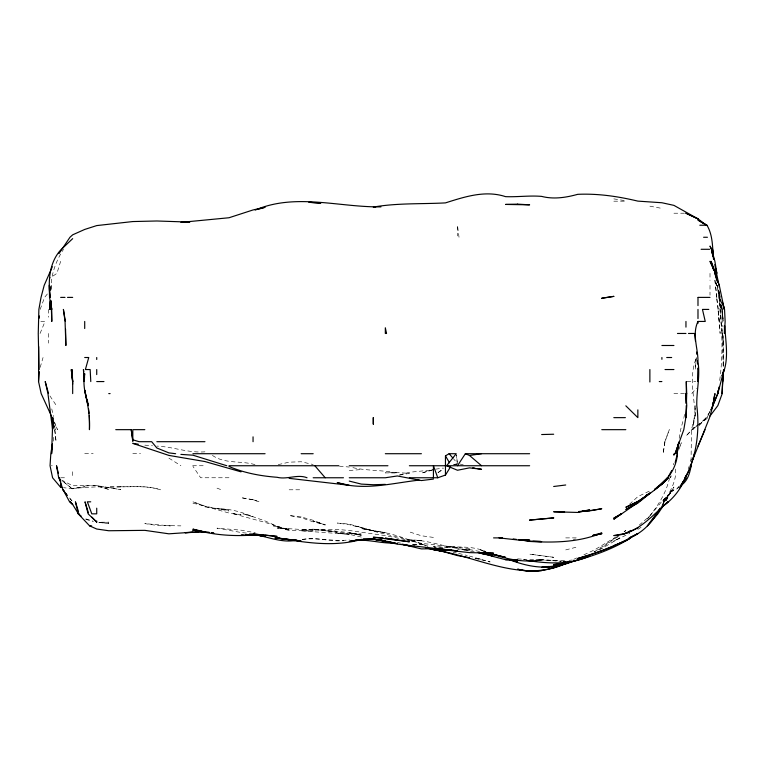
<?xml version="1.0" encoding="UTF-8"?>
<svg xmlns="http://www.w3.org/2000/svg" width="765" height="765" viewBox="0 0 765 765"><rect width="100%" height="100%" fill="white"/><g stroke="black" fill="none" stroke-linecap="round" stroke-linejoin="round"><path stroke-width="0.57" stroke-dasharray="3.83 2.87" d="M50.729 290.834L50.739 285.364L50.767 290.834M675.543 469.022C676.939 482.696 667.96 494.448 661.907 505.933M723.193 366.263L722.055 333.464L723.461 345.493L723.633 366.263M51.236 285.364L51.006 290.834C50.49 275.907 55.443 261.659 63.552 249.294M723.269 366.263L723.26 333.464M691.053 461.372L691.474 429.662L694.4 417.642L692.985 429.662L695.5 405.613L695.165 417.642C694.802 397.877 688.605 377.881 696.035 358.613M696.112 358.613L695.299 369.543L696.293 357.513M719.693 380.473C724.063 348.84 721.405 316.92 717.704 285.364L720.926 309.414L717.331 285.364M679.215 438.412L680.649 429.662L683.604 418.732M671.039 475.581L670.589 477.762L671.498 474.491M683.9 417.642L684.579 414.391M690.613 461.372L691.244 459.182M40.182 367.353L43.06 357.513M60.655 261.314L56.926 273.344L49.553 278.384M669.595 477.762C666.229 493.224 657.661 506.411 647.745 518.421M673.363 464.9L673.927 463.227M688.223 468.916L689.361 465.742M40.143 309.414L44.6 297.394L47.956 293.234M678.909 449.342L681.366 442.782L679.942 446.062M710.006 411.159L706.994 417.642L709.509 413.004M40.076 333.464L45.039 321.443L39.895 321.443M666.267 500.817L671.574 489.791L665.015 501.821L673.927 487.056L661.907 505.101M661.907 505.837L672.368 489.791L663.513 501.821L672.999 489.791L661.907 501.821L673.927 489.791L661.907 501.352L649.877 515.906M710.006 411.79L706.066 417.642L697.986 426.44L706.726 417.642L692.009 429.662L685.956 436.098L692.038 429.662L697.986 424.738M647.745 518.603L649.169 516.786M679.091 486.215L676.04 489.791L679.349 486.75M691.79 393.593L696.437 388.171M629.499 504.288L637.857 496.6L651.321 490.155M647.573 518.374L649.112 516.71M639.244 525.096L648.997 516.671M617.776 536.552L601.778 547.931L593.946 551.986M624.039 531.857L625.827 530.518L622.997 532.364M707.329 418.34L692.009 429.662M438.058 472.512L443.604 468.668M594.395 551.804L613.807 538.866L618.627 536.447M438.058 472.636L443.604 468.935M616.399 536.667L594.491 549.92L582.108 555.648M637.857 529.39L643.289 525.871M599.511 549.92L619.851 537.891L613.807 541.094L629.844 533.368M573.788 559.282L576.743 557.962M454.353 464.584L457.48 463.427L453.683 459.01M433.43 469.5L421.4 473.095L432.34 470.121M399.54 474.96L409.38 472.282L433.43 469.825M455.395 464.661L457.48 464.116M565.708 549.911L577.728 546.832M278.202 464.632L289.132 462.165L301.152 461.754L313.181 464.527M399.54 475.151L409.38 473.382L397.351 472.569L385.33 472.875L397.351 473.009C382.557 469.94 367.324 470.953 352.531 467.578M453.186 464.766L456.409 464.279M435.62 469.175L443.27 468.037M573.358 539.344L575.548 539.105M568.988 560.363L572.268 560.018M302.252 539.564C317.905 536.992 333.559 541.974 349.251 539.851M349.251 470.485L361.281 469.567M302.252 539.44C316.146 536.829 329.925 541.955 343.791 540.673M523.069 559.416L535.098 559.32M98.915 522.533L108.754 522.189L98.915 522.218M84.705 485.938L96.725 485.641L120.774 489.667L96.725 485.641L72.675 485.737L61.659 480.057M407.19 539.927C428.543 539.134 448.261 548.974 469.509 549.786L457.48 548.954L469.509 549.586L481.529 551.794M469.509 548.601L457.48 547.367L445.459 547.549L433.43 546.64C450.987 548.333 469.184 544.25 485.899 551.622L480.477 549.92L485.899 551.603M613.807 201.185L625.827 201.185M673.927 213.215L684.866 213.215M687.047 381.563L695.796 381.563M673.927 393.593L684.866 393.593M84.705 453.712L93.177 453.712M132.804 453.712L140.54 453.712M51.36 465.742L52.259 465.742M192.665 465.742L204.953 465.742M60.655 477.762L65.599 477.762M229.003 477.762L200.65 477.762L192.933 466.315M289.132 489.791L301.152 489.791M168.883 525.861L170.509 525.871L144.824 523.623L156.854 525.402L180.903 525.871M565.708 537.891L577.728 537.891M564.608 560.678L541.658 559.951L561.328 561.29L541.658 559.54M412.66 544.489L421.4 544.718L412.66 544.288M108.754 487.295L96.725 486.836L72.675 488.357L84.705 486.798L72.675 488.749L63.935 487.726M204.953 451.828C188.419 453.157 173.091 446.779 156.854 446.1M517.609 558.861L525.259 559.387M457.48 547.357L445.459 546.506L457.48 547.367L421.4 543.351L410.47 540.855M144.824 445.154L152.484 445.756M463.81 550.102L474.969 551.881M339.411 466.162L349.251 467.052M412.66 544.89L414.85 545.11L412.66 544.69M253.052 533.827L241.032 532.497L216.983 528.156L241.032 530.164L255.242 532.717M98.915 522.466L108.754 523.566L98.915 522.294M233.564 513.841L241.032 514.711L229.003 513.028L204.953 506.277L192.933 501.821L204.953 506.162L229.003 511.01M204.953 506.879L229.003 510.226L216.983 508.687C229.471 508.687 241.683 511.785 253.052 516.834L242.868 513.841L253.052 516.738L265.082 520.955L277.102 526.263L289.132 530.049L265.082 522.409L233.631 513.841M477.159 558.708L481.529 559.282L474.969 558.067M433.43 537.413L421.4 535.768L409.38 531.876M373.301 530.843L349.251 524.13L337.231 523.05L349.251 524.675L373.301 530.843L385.33 532.669L397.351 535.777L427.96 546.2L421.4 543.934M613.807 198.881L625.827 200.765M465.818 549.92L469.509 550.561M649.877 206.168L661.907 208.405M397.351 542.442L400.63 543.121M453.11 552.234L456.389 552.913M474.969 558.287L490.107 561.94L469.509 556.059M361.281 537.059L349.251 534.324L337.231 533.033L349.251 534.324L301.152 530.853L313.181 530.91L289.132 530.537L273.382 525.871L289.132 529.418L277.102 527.544L289.132 529.227L277.102 528.013L313.181 530.164L337.231 529.409L349.251 530.48L385.33 535.624L405.976 539.794M407.104 540.061L409.38 540.606M458.57 553.411L467.319 555.533M459.794 464.001L463.274 464.871M355.075 525.871L361.281 527.41M192.933 503.16L204.953 506.162M254.994 464.642C240.879 460.406 224.967 464.279 212.288 455.299M85.795 518.899L92.355 520.764M361.281 527.439C382.471 534.898 405.106 536.81 425.78 545.866M85.795 519.339L93.445 521.634M485.899 551.881L481.529 550.465L484.809 551.575M216.983 488.137L221.372 489.791M168.883 458.101L180.903 465.742M62.501 481.013L72.675 489.112L62.501 480.917M49.926 395.926L56.4 405.613M54.334 422.653L57.452 429.662L54.458 422.012M51.752 408.893L53.531 416.552M54.573 426.382L55.252 429.662L54.42 425.292M722.036 308.343L721.529 305.053L723.432 321.443L718.813 289.734L719.961 297.394M716.375 283.174L716.786 285.364L716.413 283.174M720.735 299.612L721.472 304.059M721.663 305.178L722.896 326.904M720.697 299.584L721.366 303.963M715.82 282.084C720.84 297.719 719.024 314.224 722.036 330.212L720.276 309.414M459.019 237.265L457.48 225.235L457.48 235.955M457.346 462.347L456.37 454.793L457.135 462.462M722.103 309.414L722.036 308.802L722.543 321.443M54.669 429.662L56.075 441.692L54.506 426.382M718.029 309.414L716.642 297.394L718.345 309.414L720.133 333.464L718.029 309.414L719.234 321.443M721.701 305.053L721.921 307.243M53.56 437.322L53.674 441.692M710.006 273.344L710.006 280.42M710.006 285.364L710.006 295.204M72.675 471.737L72.675 477.762M48.625 309.414L48.625 317.207M48.625 333.464L48.625 343.169M664.852 441.692L663.14 453.712L665.015 441.692L669.308 429.662L664.852 441.692M313.181 529.151L301.152 530.059L313.181 529.237L337.231 532.23L313.181 529.16L325.202 529.896L349.251 532.669L361.281 535.414L349.251 532.765L361.281 534.936L349.251 532.909L361.281 534.104C345.053 533.855 329.237 530.996 313.181 529.16M120.774 486.77L108.754 486.951C125.929 487.582 143.753 484.341 160.373 489.791C147.655 485.469 133.98 487.066 120.774 486.77M421.4 540.807L409.38 539.947L421.4 540.807M553.678 557.293L529.629 554.137L553.678 557.293M301.152 516.949L289.132 515.505L301.152 517.647L313.181 521.893L325.202 524.608L313.181 521.042L325.202 525.019L313.181 520.315L301.152 516.949M385.33 532.669L361.281 528.605L385.33 532.669M253.052 499.669L241.032 497.68L253.052 499.803L259.345 501.821L253.052 499.669M108.754 489.447L96.725 485.66L108.754 489.447M71.929 500.893L68.917 497.193L71.939 500.893M720.133 297.394L719.196 291.924L720.133 297.394M722.552 333.464L722.036 329.983L723.642 345.493L722.552 333.464M716.815 297.394L714.759 278.804L716.815 297.394"/><path stroke-width="1.15" d="M724.445 325.814L724.445 333.464L725.144 321.443L724.551 309.414L722.657 302.854M51.676 416.59L41.167 393.593L38.546 381.563L38.68 346.583M39.034 369.543L38.25 333.464L38.881 309.414L41.023 297.394L44.188 285.364L52.307 266.784M686.253 405.613L685.956 416.868L683.795 429.662L675.093 453.712L679.31 441.692L676.059 453.712L678.297 443.882M722.676 381.563L723.011 372.823L722.036 394.099L717.847 405.613L710.006 416.017M723.547 369.543L722.036 393.593M72.675 381.725L71.279 369.543L72.675 381.563L72.675 393.593M38.546 381.563L39.359 371.723M52.45 444.972L51.599 453.712L52.871 417.642L53.158 427.482L52.183 417.642L53.129 428.572M39.206 318.164L39.445 315.974M691.436 463.552C690.164 472.082 688.165 481.204 680.171 485.985M685.956 416.705L685.823 417.642L686.76 405.613L685.956 393.593L686.186 403.432M52.412 443.882L50.815 453.712L50.05 465.742L52.584 477.762L60.655 487.343L62.835 487.592M719.033 387.033L717.905 393.593L718.364 390.313L717.752 393.593L710.924 410.231M712.473 404.522L712.97 402.333M713.477 400.152L714.969 393.593L712.932 405.613L709.566 417.642L692.497 460.272M675.179 462.462L677.455 453.712C676.528 468.696 666.678 481.701 654.515 489.791L667.491 477.762C659.258 487.515 648.538 494.754 637.857 501.544L625.827 507.281L637.857 501.467L649.877 493.415L637.857 503.14L625.827 509.528L636.853 503.121M681.261 484.781C696.188 461.63 700.08 432.636 696.791 405.613C696.408 390.896 700.319 376.543 697.986 361.769C698.149 348.142 691.77 334.458 697.986 321.443L705.244 321.443L702.461 309.414L708.811 309.414M691.12 464.651L692.105 461.372M692.765 459.182L694.41 453.712M685.66 476.107L685.077 477.762L691.426 465.742M705.034 429.662L697.986 446.072M685.956 476.203C681.347 488.739 672.99 499.459 661.907 506.889L668.055 501.821C651.923 515.744 636.92 534.563 613.807 535.577L625.827 533.377L637.857 527.888M711.077 409.734L717.809 393.593L724.101 369.543L722.036 375.902C729.447 360.066 725.602 342.529 724.761 325.814M671.68 470.59L667.74 477.762L661.907 484.178L654.783 489.17M660.205 508.017C653.348 520.936 643.308 532.928 629.107 537.891L637.857 533.521C619.421 545.043 598.574 552.56 577.728 558.479L588.658 555.16M58.943 253.664L69.969 237.265L72.675 234.817L84.705 229.443L96.725 225.589L132.804 221.554L156.854 220.989L189.653 222.099M664.116 504.575L657.871 513.841L647.333 525.871L659.985 508.84M679.769 487.783L685.956 477.762L682.16 483.317M409.38 477.762L437.762 477.762L445.459 475.055L450.642 466.669M457.48 465.742L465.359 453.712L529.629 453.712M680.477 485.918L685.956 478.182L683.671 480.86M72.675 238.632L60.655 250.021C49.199 262.739 48.023 281.147 50.136 297.394L49.486 288.644M639.674 501.075L643.929 497.336M645.631 495.844L647.333 494.353M664.345 481.156L668.419 477.762L661.907 484.178L657.106 487.295M640.668 500.31L649.877 492.794M621.027 513.841L613.807 519.234L621.486 513.841L613.807 518.154L621.668 513.841L636.929 503.198M589.758 554.826C603.757 550.217 617.546 544.642 630.637 537.891C607.353 552.818 580.195 559.77 553.678 566.511L565.708 563.996L587.568 556.346M630.637 537.891L625.827 540.779L613.807 545.588M625.827 533.377L630.838 530.413M445.459 475.055L445.459 455.854L449.141 453.712L456.227 453.712L446.607 465.742L457.48 470.255L469.509 467.864L481.529 469.299L477.159 468.534M623.771 534.027L625.827 533.062M508.897 559.464C526.674 566.416 546.067 570.432 564.608 563.509L553.678 564.58L565.708 563.547C522.227 583.552 477.456 556.385 434.214 549.92L427.96 548.161M565.708 563.576C550.465 569.38 533.779 574.046 517.609 569.179L529.629 571.321L541.658 570.69M567.592 562.897L570.422 561.94M255.242 210.088C295.453 192.77 339.153 207.42 380.96 206.866M565.708 563.241L569.896 561.94M578.828 559.139L589.758 555.935C569.81 565.172 547.444 563.633 526.349 560.353M258.522 209.208L265.082 207.305L253.052 209.954L229.003 217.748L180.903 222.376M565.708 563.346L553.678 566.597L541.658 567.372L553.678 566.138L565.708 563.336L553.678 566.263M593.038 535.261L601.778 532.976C579.019 542.452 553.879 542.825 529.629 541.438L540.559 541.343M419.22 480.114C392.12 483.098 364.121 491.006 337.231 482.629L349.251 485.268L289.132 478.355M590.848 510.504L601.778 508.735L589.758 510.857L578.828 511.747M582.108 511.144L589.758 509.93L577.728 512.445L553.678 511.766L564.608 512.053M465.359 453.712L469.509 455.471L481.529 453.712M198.393 532.038L185.273 532.803M553.678 486.492L565.708 484.991M433.43 479.081L421.4 480.554L397.351 475.964L385.33 477.762L349.251 477.762M296.782 540.186C281.845 543.38 267.587 536.514 253.052 534.305L265.082 536.475L253.052 534.544L245.402 534.965M209.323 532.392L192.933 532.191L168.883 533.817L144.824 530.355L108.754 530.747L96.725 529.026L89.629 525.871L78.26 513.841L75.419 501.821L78.489 511.651M589.758 510.685L578.828 511.527M243.213 535.089L241.032 535.213L253.052 534.898L265.082 535.72L258.522 535.079M355.811 539.947L373.301 539.268L382.051 540.243M185.273 532.593L192.933 532.191M543.839 566.76L549.308 566.482M451.321 550.025L438.756 549.92L425.78 548.151M308.811 202.333L320.831 203.108L309.901 202.343M385.33 484.369L373.301 484.733L361.281 484.092L349.251 481.08M294.592 539.707L289.132 539.87L300.062 540.855M541.658 434.539L553.678 434.233M187.463 222.233L189.653 222.185M375.491 207.047L373.301 207.095C397.188 202.897 421.419 204.179 445.459 202.888C464.871 196.748 485.259 189.978 505.579 196.653C517.628 197.121 529.619 195.362 541.658 196.395C553.64 199.502 565.995 197.58 577.728 194.329C598.134 193.421 618.101 196.414 637.857 201.119L661.907 202.744L673.927 205.374L697.986 218.857L706.411 225.235L697.986 220.091L706.956 225.235C713.066 235.391 712.406 247.726 713.506 259.125M451.321 549.949L445.459 550.045L450.872 549.978M536.189 559.98L541.658 559.894C524.293 562.964 506.65 559.292 490.279 553.43M436.71 548.639L421.4 548.907L401.73 544.192M699.832 225.235L706.956 225.235M703.599 237.265L707.415 237.265M701.113 249.294L709.624 249.294M60.655 297.394L64.996 297.394M67.53 297.394L72.675 297.394M698.187 297.394L710.006 297.394M677.465 333.464L685.956 333.464M688.49 333.464L694.677 333.464L695.462 341.114M661.907 345.493L673.927 345.493M84.705 357.513L88.74 357.513L85.384 369.543L90.155 369.543L90.786 381.563M666.717 357.513L671.67 357.513M665.024 369.543L673.927 369.543M96.725 381.563L103.964 381.563M659.277 381.563L661.878 381.563M108.754 393.593L110.103 393.593M613.807 417.642L625.378 417.642M115.754 429.662L131.236 429.662L132.804 439.799L139.087 441.692L151.671 441.692L156.854 447.984L168.883 452.88L175.634 453.712M144.824 429.662L132.804 429.662L132.804 441.692L131.236 429.662M601.778 429.662L625.827 429.662M156.854 441.692L204.953 441.692M192.933 453.712L265.082 453.712M301.152 453.712L313.181 453.712M385.33 453.712L421.4 453.712M229.003 465.742L338.828 465.742M349.251 465.742L387.941 465.742M409.38 465.742L529.629 465.742M313.181 477.762L343.466 477.762M90.729 501.821L87.353 501.821L91.79 513.841L96.725 513.841L96.725 508.18M78.26 513.841L79.177 513.841M89.629 525.871L91.666 525.871M493.559 537.891L502.299 537.891L499.029 537.891L517.609 539.956L529.629 540.08L520.889 539.698M436.71 548.572L433.43 548.572L469.509 552.626L493.559 553.181L481.529 552.952L493.559 554.453L505.579 557.369L493.559 554.367M565.392 561.94L565.708 562.552L568.634 561.94L565.708 562.552L565.392 561.94L563.05 561.883M482.619 552.665L493.559 556.585L505.579 559.703L517.609 559.779M563.518 561.893L565.708 561.94M363.471 538.942L373.301 539.21L388.61 541.61M505.579 559.703L517.609 560.085M532.909 541.247L541.658 541.63L529.629 541.295L518.699 539.707L529.629 541.104M395.17 543.007C379.679 543.848 364.494 537.68 349.251 541.41L361.281 539.468C333.416 547.338 304.977 542.471 277.102 537.891L301.152 541.065L274.865 537.891L300.062 540.807M180.903 454.4L192.933 455.194L226.803 465.742M383.093 537.891L373.301 537.231L409.38 541.792L385.33 538.091M263.982 534.993L253.052 533.989L277.102 536.418L265.082 535.089M256.332 534.869C235.065 536.514 213.531 535.423 192.933 529.151L204.953 531.933L192.933 530.241L204.953 531.933M376.581 539.44L361.281 539.507L373.301 539.21L385.33 541.046L373.301 538.971L397.351 544.106L457.48 550.896L438.871 548.811L445.459 549.92L439.99 548.916M378.771 539.669L382.051 540.004M513.229 538.952L516.509 539.402M385.33 538.311L397.351 539.966M388.61 541.936L390.8 542.242M434.08 549.92L440.908 550.857L434.214 549.92M206.043 532.086L209.323 532.536M138.274 444.188L132.804 443.375L168.883 455.405L204.953 461.553L241.032 471.842M436.71 548.438L434.52 548.075L436.691 548.438M472.789 467.769L474.969 468.151M469.509 557.695L457.48 555.591L438.488 550.255M390.8 542.127L397.351 543.685M478.249 552.674L493.559 556.346L482.619 552.646M325.202 477.752L314.845 465.742M509.949 559.722L517.609 561.94L509.949 559.684M307.042 477.762C297.422 473.889 287.143 479.875 277.102 477.284C260.616 476.031 244.264 473.019 229.003 466.468M81.119 516.059L78.422 513.841L72.675 504.518L70.198 501.821L72.675 504.384L69.577 501.821L63.093 489.791L66.966 495.338M469.509 455.471L481.529 465.742M96.725 520.975L96.725 522.103L88.118 513.841L85.02 501.821L88.377 512.751M625.827 405.823L637.857 417.642L637.857 409.858M91.924 517.15L96.725 522.103M449.141 453.712L452.928 458.13M64.394 491.637L62.893 489.791L59.297 477.762L60.655 481.654L58.695 477.762L56.514 465.742L58.398 473.392M65.847 493.492L67.1 495.338M445.459 455.854L449.485 462.777M437.762 477.762L433.43 465.742L433.43 477.762M713.582 270.064L711.134 261.314L715.581 273.344L717.465 282.084M48.539 393.593L45.221 381.563L47.937 393.593L52.584 429.662M716.633 279.904L714.902 273.344L719.301 285.364L724.264 309.414L722.59 302.854M87.325 400.152L88.185 405.613L84.705 390.102C87.506 403.117 90.241 416.256 89.448 429.662L89.314 415.452M714.816 264.594L718.976 285.364M715.772 268.964L716.872 273.344L714.893 261.314L711.603 249.294L710.006 246.053L711.498 249.294L712.856 255.845L711.613 249.294L712.837 255.845M88.185 405.613C85.47 395.247 82.515 384.489 84.705 373.722L84.16 381.563L83.433 369.543L83.748 371.876M712.598 253.664L712.98 255.845M65.388 321.443L63.399 309.414L65.063 321.443L65.886 345.493L65.551 329.093M84.074 374.219L84.542 377.719M713.707 259.125L712.502 249.294L713.133 255.845M88.558 408.893L89.065 413.272M51.236 303.954L51.8 321.443L51.676 309.414L50.557 300.674L50.041 309.414L50.547 300.674L51.743 309.414L49.553 297.394L49.237 285.364M697.259 360.793L697.527 364.073M696.571 352.053L696.733 354.233M72.675 384.212L72.034 369.543L72.264 373.913M72.388 376.103L72.675 381.563M50.7 300.674L50.892 309.414L50.786 300.674M697.986 297.394L697.986 305.608M697.986 309.414L697.986 318.546M697.986 321.443L697.986 323.279M685.956 321.443L685.956 327.124M661.907 357.513L661.907 359.311M649.877 369.543L649.877 381.993M253.052 436.853L253.052 441.692M96.725 357.513L96.725 359.474M96.725 369.543L96.725 374.582M84.705 321.443L84.705 328.51M60.655 483.231L60.655 487.343M698.34 369.543L698.015 381.563L698.101 367.917L698.34 369.543M686.712 393.593L686.396 403.432L686.281 381.563L686.712 393.593M50.433 300.674L49.639 309.414L50.49 300.674M678.402 443.882L677.159 453.712L678.498 443.882M674.328 453.712L673.927 454.926L674.328 453.712M562.428 564.178L553.678 567.678L562.428 564.178M601.778 533.702L593.038 535.51L601.778 533.702M613.807 296.371L601.778 298.245L613.807 296.371M553.678 517.905L529.629 520.085L553.678 517.905M517.609 204.131L505.579 204.437L529.629 204.829L517.609 204.131M386.526 333.464L385.33 333.464L385.33 327.783L386.526 333.464M373.301 417.642L373.301 424.135L373.301 417.642M391.89 542.557L385.33 541.869L391.89 542.576M213.703 533.148L211.513 532.842L213.703 533.138M488.089 554.635L481.529 553.411L488.089 554.654M409.38 545.818L402.82 544.374L409.38 545.818M697.986 218.857L685.956 213.215L697.986 218.857M715.619 273.344L710.006 261.314L715.581 273.344"/></g></svg>
